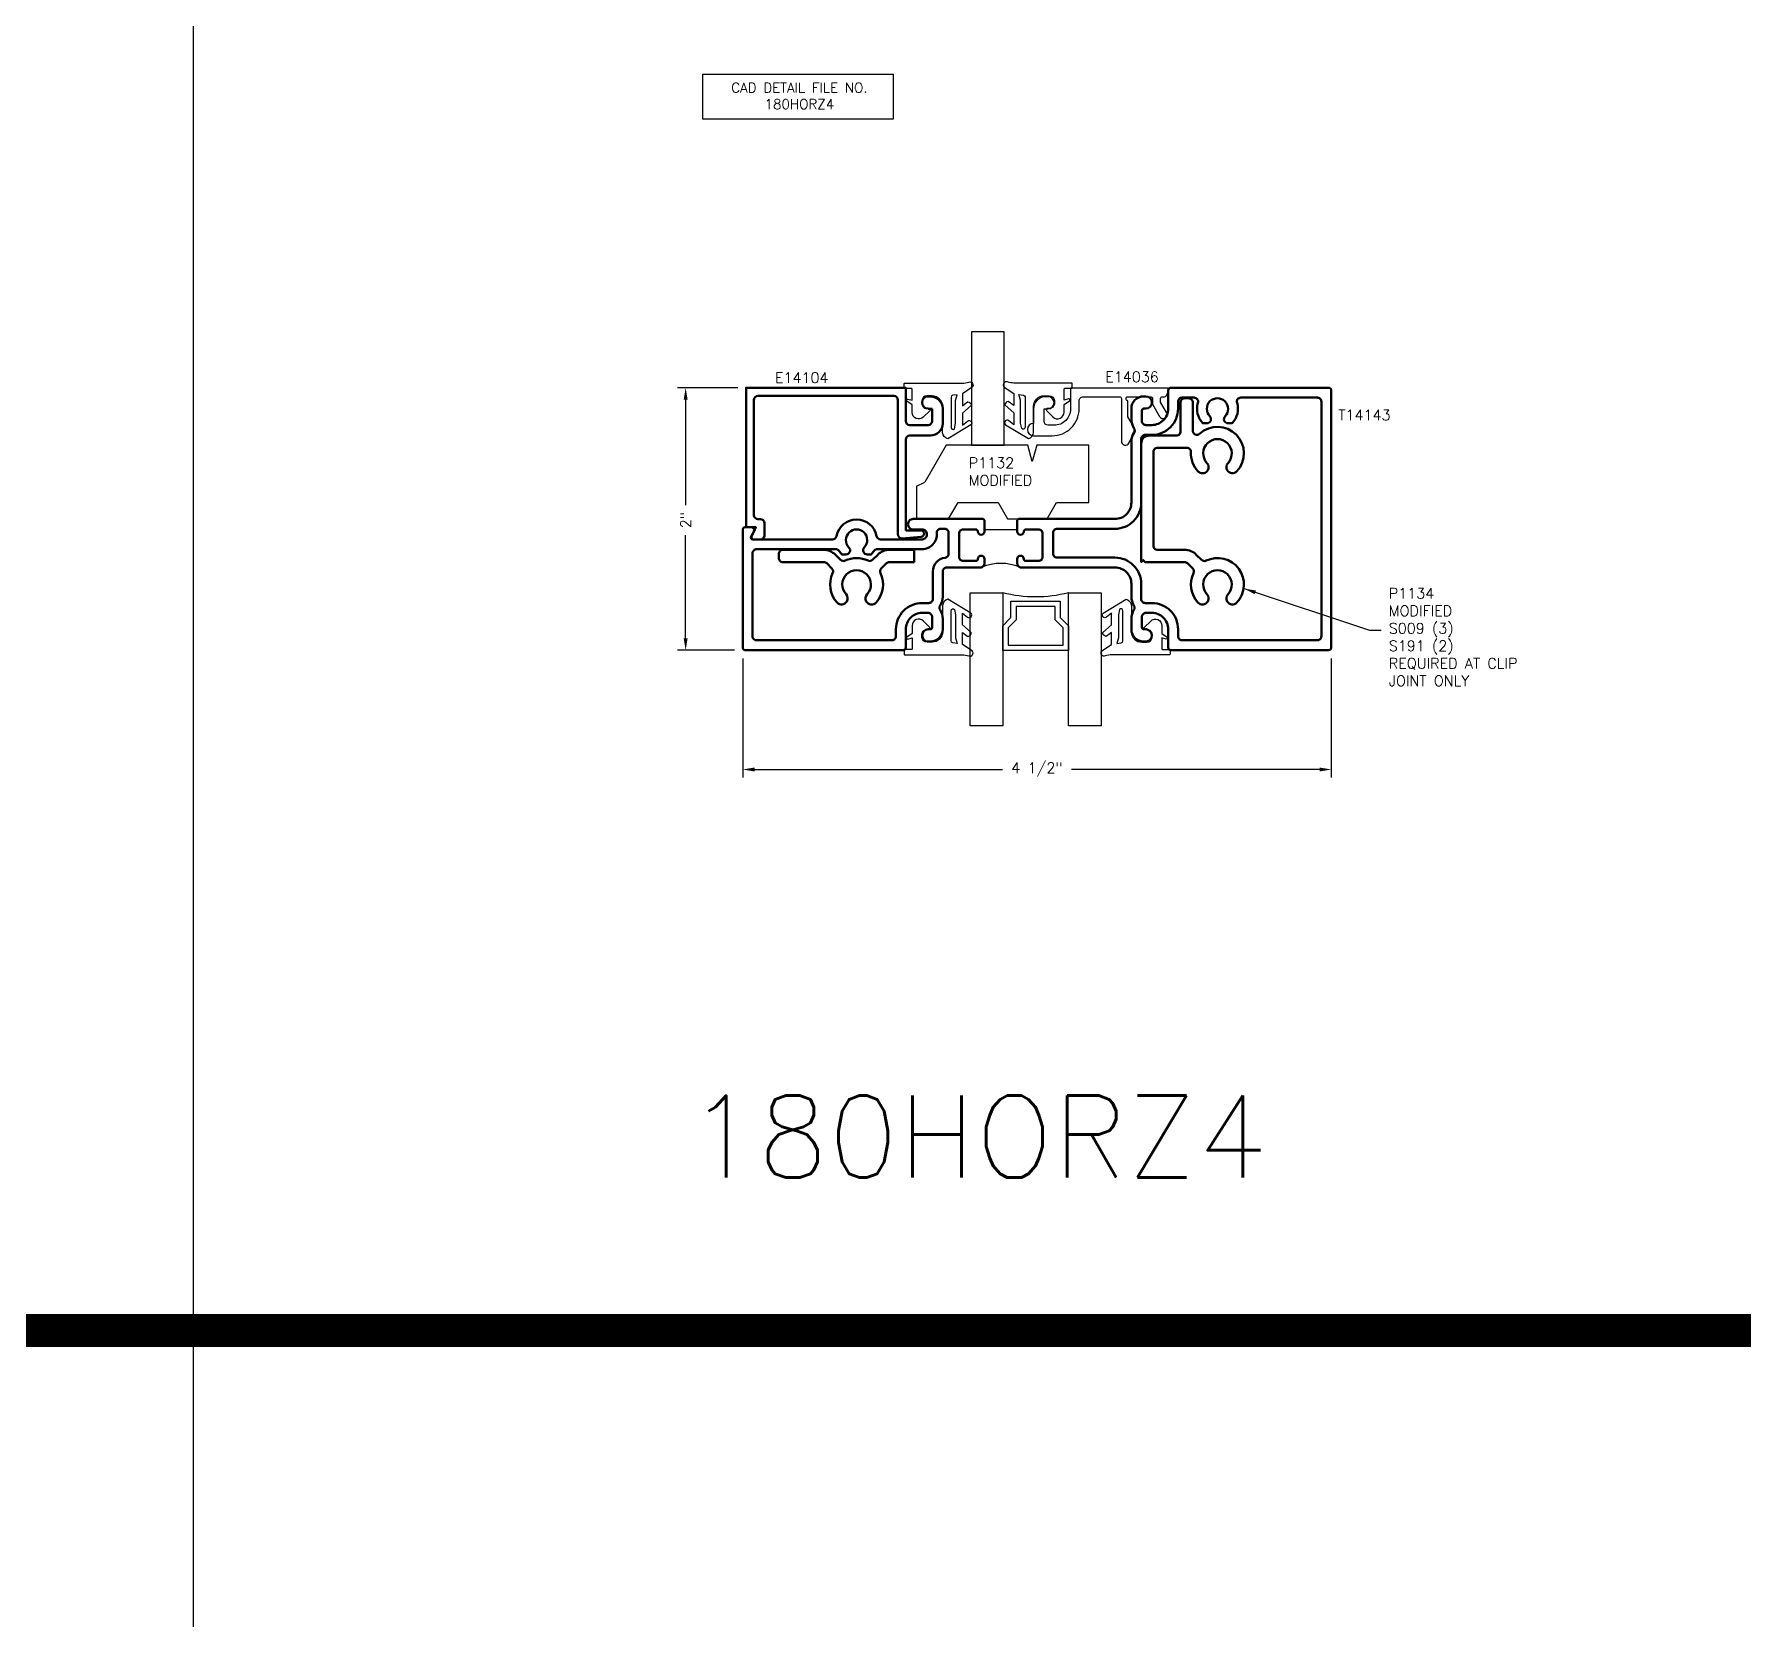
# Model space of a CAD drawing. Extents: x 0 to 152, y -15 to 75.
# Drawn here: x 76.07 to 89.09, y 42.68 to 54.76 of the extents above; entities that cross this region are included whole.
import ezdxf

# ---------------------------------------------------------------- set-up
doc = ezdxf.new("R2010")
doc.units = 0
doc.header["$MEASUREMENT"] = 0
doc.header["$PDMODE"] = 3
doc.layers.get('DEFPOINTS').update_dxf_attribs({"linetype": 'CONTINUOUS'})
for name, color, linetype in [('R-ANNO-DIMS', 3, 'CONTINUOUS'), ('R-ANNO-TEXT', 6, 'CONTINUOUS'), ('R-Det1', 4, 'CONTINUOUS'), ('R-Det2', 2, 'CONTINUOUS'), ('R-DET3', 5, 'CONTINUOUS'), ('R-OTLN', 1, 'CONTINUOUS'), ('R-PAT1', 5, 'CONTINUOUS'), ('TITLE', 7, 'CONTINUOUS')]:
    doc.layers.add(name, color=color, linetype=linetype)
doc.styles.get("Standard").update_dxf_attribs({"font": 'simplex'})
doc.dimstyles.new('1X', dxfattribs={"dimtxt": 0.08, "dimasz": 0.09, "dimexe": 0.0625, "dimexo": 0.0625, "dimgap": 0.062, "dimtad": 0, "dimdec": 5, "dimzin": 4, "dimdsep": 46, "dimlunit": 5, "dimtxsty": 'Standard', "dimcen": 0, "dimclrd": 256, "dimclre": 256, "dimclrt": 256, "dimadec": 0, "dimazin": 1, "dimtfac": 1, "dimtdec": 5, "dimtofl": 0, "dimtmove": 0, "dimatfit": 3, "dimfxl": 1, "dimfrac": 2, "dimtolj": 1, "dimtzin": 4, "dimarcsym": 0})

# ---------------------------------------------------------------- blocks, each defined once
blk = doc.blocks.new('*D31')
at = {"layer": 'DEFPOINTS', "color": 0}
for p in [(81.47, 50.065), (85.955, 50.065), (85.955, 49.155)]:
    blk.add_point(p, dxfattribs=at)
at = {"layer": 'R-ANNO-DIMS', "lineweight": -2}
for p, q in [((81.47, 50.002), (81.47, 49.093)), ((85.955, 50.002), (85.955, 49.093)), ((81.56, 49.155), (83.45, 49.155)), ((85.865, 49.155), (83.974, 49.155))]:
    blk.add_line(p, q, dxfattribs=at)
at = {"layer": 'R-ANNO-DIMS'}
for points in [[(81.56, 49.17), (81.56, 49.14), (81.47, 49.155)], [(85.865, 49.17), (85.865, 49.14), (85.955, 49.155)]]:
    blk.add_solid(points, dxfattribs=at)
at = {"layer": 'R-ANNO-DIMS', "insert": (83.712, 49.155), "char_height": 0.08, "attachment_point": 5}
blk.add_mtext('\\A1;4 1/2"', dxfattribs=at)
blk = doc.blocks.new('*D32')
at = {"layer": 'DEFPOINTS', "color": 0}
for p in [(81.495, 52.065), (81.035, 50.065), (81.47, 50.065)]:
    blk.add_point(p, dxfattribs=at)
at = {"layer": 'R-ANNO-DIMS', "lineweight": -2}
for p, q in [((81.433, 52.065), (80.972, 52.065)), ((81.035, 51.975), (81.035, 51.171)), ((81.035, 50.155), (81.035, 50.94)), ((81.407, 50.065), (80.972, 50.065))]:
    blk.add_line(p, q, dxfattribs=at)
at = {"layer": 'R-ANNO-DIMS'}
for points in [[(81.02, 51.975), (81.05, 51.975), (81.035, 52.065)], [(81.02, 50.155), (81.05, 50.155), (81.035, 50.065)]]:
    blk.add_solid(points, dxfattribs=at)
at = {"layer": 'R-ANNO-DIMS', "insert": (81.035, 51.056), "char_height": 0.08, "attachment_point": 5, "rotation": 90}
blk.add_mtext('\\A1;2"', dxfattribs=at)
blk = doc.blocks.new('Mod P1132')
at = {"layer": 'R-Det2'}
for p, q in [((22.477, 36.337), (22.314, 36.055)), ((23.101, 36.337), (22.477, 36.337)), ((23.134, 36.212), (23.101, 36.337)), ((23.168, 36.337), (23.134, 36.212)), ((23.564, 36.337), (23.168, 36.337)), ((23.564, 35.9), (23.564, 36.337)), ((22.252, 36.024), (22.314, 36.055)), ((22.252, 36.024), (22.252, 35.775)), ((22.496, 35.775), (22.569, 35.9)), ((22.569, 35.9), (22.874, 35.9)), ((22.874, 35.9), (22.946, 35.775)), ((23.246, 35.775), (23.318, 35.9)), ((23.318, 35.9), (23.564, 35.9)), ((22.252, 35.775), (22.496, 35.775)), ((22.951, 35.775), (23.246, 35.775))]:
    blk.add_line(p, q, dxfattribs=at)
blk = doc.blocks.new('P1132 mod')
at = {"layer": 'R-Det2'}
blk.add_line((22.946, 35.775), (23.246, 35.775), dxfattribs=at)
at = {"layer": 'R-OTLN'}
blk.add_blockref('Mod P1132', (0, 0), dxfattribs=at)
blk = doc.blocks.new('E14104')
at = {"layer": 'R-Det1', "lineweight": 50}
for p, q in [((98.234, 51.861), (98.234, 50.983)), ((99.3, 51.892), (98.265, 51.892)), ((99.331, 50.837), (99.331, 51.861)), ((99.562, 51.888), (99.579, 51.888)), ((99.562, 51.888), (99.579, 51.888)), ((99.562, 51.795), (99.592, 51.795)), ((99.562, 51.795), (99.592, 51.795)), ((99.592, 51.795), (99.592, 51.701)), ((99.592, 51.795), (99.592, 51.701)), ((99.672, 51.795), (99.672, 51.683)), ((99.672, 51.795), (99.672, 51.683)), ((99.391, 51.559), (99.391, 50.867)), ((99.561, 51.67), (99.422, 51.67)), ((99.561, 51.67), (99.422, 51.67)), ((99.579, 51.59), (99.422, 51.59)), ((99.579, 51.59), (99.422, 51.59)), ((98.264, 50.953), (98.283, 50.953)), ((98.314, 50.891), (98.314, 50.922)), ((98.231, 50.798), (98.284, 50.798)), ((98.314, 50.828), (98.314, 50.891)), ((99.364, 50.806), (99.507, 50.817)), ((99.505, 50.867), (99.391, 50.867))]:
    blk.add_line(p, q, dxfattribs=at)
blk.add_lwpolyline([(98.216, 50.821), (98.249, 50.891), (98.174, 50.891), (98.174, 51.954), (99.391, 51.954), (99.391, 51.701)], dxfattribs=at)
for centre, radius, start, end in [((98.265, 51.861), 0.031, 90, 180), ((99.3, 51.861), 0.031, 0, 90), ((99.562, 51.842), 0.0465, 90, 270), ((99.562, 51.842), 0.0465, 90, 270), ((99.579, 51.795), 0.093, 0.023, 89.977), ((99.579, 51.795), 0.093, 0.023, 89.977), ((99.422, 51.701), 0.0311, 180.1282, 269.8718), ((99.422, 51.701), 0.0311, 180.1282, 269.8718), ((99.561, 51.701), 0.031, 270, 0), ((99.561, 51.701), 0.031, 270, 0), ((99.422, 51.559), 0.031, 90, 180), ((99.422, 51.559), 0.031, 90, 180), ((99.579, 51.683), 0.093, 270, 0), ((99.579, 51.683), 0.093, 270, 0), ((98.264, 50.983), 0.03, 180, 270), ((98.283, 50.922), 0.031, 0, 90), ((98.231, 50.814), 0.016, 155.4769, 270), ((98.284, 50.828), 0.03, 270, 0), ((99.362, 50.837), 0.031, 180, 274.4916), ((99.505, 50.842), 0.025, 274.492, 89.9977)]:
    blk.add_arc(centre, radius, start, end, dxfattribs=at)
blk = doc.blocks.new('P2728 gasket')
at = {"layer": 'R-Det2'}
blk.add_lwpolyline([(86.461, 33.362), (86.567, 33.537, 0.301952), (86.52, 33.577), (86.32, 33.577, -0.414214), (86.24, 33.657), (86.24, 33.695, -0.388879), (86.276, 33.735), (86.292, 33.736, -0.440011), (86.336, 33.696), (86.336, 33.682, 0.668179), (86.353, 33.675), (86.401, 33.724, 0.668179), (86.366, 33.809), (86.307, 33.809), (86.279, 33.849, 0.836323), (86.264, 33.842), (86.273, 33.809), (86.189, 33.809, -0.414214), (86.183, 33.815), (86.183, 33.865, 0.414214), (86.177, 33.871), (86.149, 33.871, 0.414214), (86.143, 33.865), (86.143, 33.427, -0.083245), (86.135, 33.378), (86.135, 33.378)], format="xyb", dxfattribs=at)
at = {"layer": 'R-Det2', "lineweight": 25}
blk.add_lwpolyline([(86.235, 33.499, -0.372312), (86.249, 33.512), (86.48, 33.512, -0.668179), (86.49, 33.486), (86.448, 33.478), (86.274, 33.478), (86.23, 33.465)], format="xyb", close=True, dxfattribs=at)
at = {"layer": 'R-Det2'}
for points in [[(86.174, 33.352), (86.223, 33.426), (86.314, 33.426), (86.283, 33.384)], [(86.313, 33.359), (86.371, 33.426), (86.462, 33.426), (86.431, 33.388)]]:
    blk.add_lwpolyline(points, dxfattribs=at)
at = {"layer": 'R-Det2', "ltscale": 0.1}
for centre, radius, start, end in [((86.157, 33.369), 0.0237, 157.7655, 314.5007), ((86.313, 33.388), 0.0297, 188.4603, 270), ((86.446, 33.375), 0.0199, 139.7022, 319.7022)]:
    blk.add_arc(centre, radius, start, end, dxfattribs=at)

msp = doc.modelspace()

# ---------------------------------------------------------------- linework, layer by layer
at = {"layer": 'R-ANNO-TEXT'}
msp.add_lwpolyline([(81.1652423, 54.4547799), (82.6167223, 54.4547799), (82.6167223, 54.1127171), (81.1652423, 54.1127171)], close=True, dxfattribs=at)
at = {"layer": 'R-Det1'}
msp.add_lwpolyline([(83.8105424, 51.6986353), (83.8285424, 51.6986353, 0.4142135624), (84.0335424, 51.9036353), (84.0335424, 51.9656353, -0.4142135624), (84.0645424, 51.9966353), (84.3405424, 51.9966353, -0.4142135624), (84.3555424, 51.9816353), (84.3555424, 51.6581353, 0.7660915713), (84.4133424, 51.6426353), (84.4585424, 51.7209353, 0.2613254343), (84.4579424, 51.7530353), (84.4055424, 51.8438353), (84.4055424, 51.9656353, -0.4133333333), (84.3905424, 51.9806353), (84.3905424, 51.9816353, -0.4133333333), (84.4055424, 51.9966353), (84.5775424, 51.9966353, -0.4142135624), (84.5925424, 51.9816353), (84.5925424, 51.9386353), (84.6458944, 51.8461723, 1), (84.6995944, 51.8771723), (84.6545424, 51.9551834), (84.6545424, 51.9816353, -0.4142135624), (84.6695424, 51.9966353), (84.6836555, 51.9966353, 0.2678077575), (84.6966419, 52.0041284), (84.7125424, 52.0316353), (84.7125424, 52.0626353), (83.9675424, 52.0626353), (83.9675424, 51.9036353, -0.4142135624), (83.8425424, 51.7786353), (83.7975424, 51.7786353, -0.4129032258), (83.7665424, 51.8096353), (83.7665424, 51.9036353), (83.7960424, 51.9036353, 1), (83.7960424, 51.9966353), (83.7795424, 51.9966353, 0.4150537634), (83.6865424, 51.9036353), (83.6865424, 51.7923353, 1), (83.6865424, 51.6986353), (83.8195424, 51.6986353)], format="xyb", dxfattribs=at)
at = {"layer": 'R-Det2'}
for points in [[(83.2125741, 52.489781), (83.2125741, 51.6271877), (83.4625741, 51.6271877), (83.4625741, 52.489781), (83.2125741, 52.489781)], [(83.9118156, 50.1032304), (83.9118156, 50.2346619), (83.8498156, 50.2966619), (83.8498156, 50.3982304), (83.5538156, 50.3982304), (83.5538156, 50.2966619), (83.4918156, 50.2346619), (83.4918156, 50.1032304), (83.9118156, 50.1032304)]]:
    msp.add_lwpolyline(points, dxfattribs=at)
msp.add_lwpolyline([(83.9518156, 50.5012305), (84.2018156, 50.5012304), (84.2018156, 49.4871467), (83.9518156, 49.4871467), (83.9518156, 50.0632304), (83.4518156, 50.0632304), (83.4518156, 49.4871467), (83.2018156, 49.4871467), (83.2018156, 50.5012304), (83.4518156, 50.5012304), (83.4518156, 50.0632304), (83.4518156, 50.2512304), (83.5138156, 50.3132304), (83.5138156, 50.4382304), (83.8898156, 50.4382304), (83.8898156, 50.3132304), (83.9518156, 50.2512304), (83.9518156, 50.0632304), (83.9518156, 50.5012304, -0.1233101835), (83.4518156, 50.5012304, 0.8755579354)], format="xyb", dxfattribs=at)
at = {"layer": 'R-DET3', "lineweight": 50}
for points in [[(84.5065413, 51.6387758), (84.5065413, 50.7357897), (84.5215119, 50.7507603), (84.5365119, 50.7357603), (84.8379338, 50.7357603, -0.1989123674), (84.8598541, 50.7266806), (84.8992809, 50.6872538, -0.3180460654), (84.9053239, 50.6519524, 0.3065542285), (84.9388455, 50.4280295, 0.5062303828), (85.013344, 50.4362544, 0.3278181232), (85.0073022, 50.4909794, -2.2780811719), (85.1677705, 50.4909794, 0.3278181232), (85.1617286, 50.4362544, 0.5062303828), (85.2362272, 50.4280295, 0.8256018173), (85.0003433, 50.7469717, -0.3180460654), (84.9650418, 50.7530147), (84.925615, 50.7924415, 0.1989123674), (84.8379338, 50.8287603), (84.6305403, 50.8287603, -0.4142135624), (84.5995403, 50.8597603), (84.5995403, 51.5764237, -0.4142135624), (84.6305403, 51.6074237), (84.8548285, 51.6074237, -0.4289597164), (84.8857896, 51.5748718, 0.2010444958), (84.9388455, 51.4280295, 0.0616447566), (84.9475513, 51.4206348, 0.4311315419), (85.013344, 51.4362544, 0.3278181232), (85.0073022, 51.4909794, -2.2780811719), (85.1677705, 51.4909794, 0.3278181232), (85.1617286, 51.4362544, 0.5062303828), (85.2362272, 51.4280295, 0.956981471), (84.9514247, 51.7140163, -0.6516590583), (84.8995363, 51.736922), (84.8995363, 51.9537593, 0.4142135624), (84.8685363, 51.9847593), (84.8375363, 51.9847593, 0.4142135624), (84.8065363, 51.9537593), (84.8065363, 51.7314237, -0.4142135624), (84.7755363, 51.7004237), (84.5685403, 51.7004237, 0.4125511002)], [(82.5257917, 50.6872538), (82.5652186, 50.7266806, -0.1989123674), (82.5871389, 50.7357603), (82.7759263, 50.7357603), (82.7759263, 50.8287603), (82.5875531, 50.8287603, 0.1989123674), (82.4991647, 50.7921487), (82.4600308, 50.7530147, -0.3180460654), (82.4247294, 50.7469717, 0.2269397181), (82.2503433, 50.7469717, -0.3180460654), (82.2150418, 50.7530147), (82.1758979, 50.7921587, 0.1989123674), (82.0875096, 50.8287703), (81.7755363, 50.8287703, 0.4142135624), (81.7445363, 50.7977703), (81.7445363, 50.7667703, 0.4142135624), (81.7755363, 50.7357703), (82.0879238, 50.7357703, -0.1989123674), (82.1098441, 50.7266906), (82.1492809, 50.6872538, -0.3180460654), (82.1553239, 50.6519524, 0.3065542285), (82.1888455, 50.4280295, 0.5062303828), (82.263344, 50.4362544, 0.3278181232), (82.2573022, 50.4909794, -2.2780811719), (82.4177705, 50.4909794, 0.3278181232), (82.4117286, 50.4362544, 0.5062303828), (82.4862272, 50.4280295, 0.3065542285), (82.5197488, 50.6519524, -0.3180460654)]]:
    msp.add_lwpolyline(points, format="xyb", close=True, dxfattribs=at)
at = {"layer": 'R-OTLN', "lineweight": 50}
for points in [[(83.5620464, 50.9697593, 0.4142135624), (83.5870464, 50.9447593, 0.4142135624), (83.6120464, 50.9697593, -0.4142135624), (83.6270464, 50.9847593), (83.7240464, 50.9847593, -0.4142135624), (83.7550464, 50.9537593), (83.7550464, 50.7757593, -0.4142135624), (83.7240464, 50.7447593), (83.6270464, 50.7447593, -0.4142135624), (83.6120464, 50.7597593, 0.4142135624), (83.5870464, 50.7847593, 0.4142135624), (83.5620464, 50.7597593), (83.5620464, 50.7257593, 0.4142135624), (83.5930464, 50.6947593), (84.3065414, 50.6947593, -0.4142135624), (84.4315414, 50.5697593), (84.4315414, 50.4723655, 0.1433240595), (84.4512645, 50.4049727, -0.2926598756), (84.4512645, 50.3715459, 0.1433240595), (84.4315414, 50.3041531), (84.4315414, 50.2237592, 0.4142132454), (84.5245424, 50.1307583), (84.5470424, 50.1307593, 0.8637118889), (84.5470424, 50.2237593), (84.5265408, 50.2237601, -0.4142026818), (84.5115414, 50.2387601), (84.5115414, 50.3177593, -0.4142135624), (84.5425414, 50.3487593), (84.5875424, 50.3487593, -0.4142135624), (84.7125424, 50.2237593), (84.7125424, 50.0847593, 0.4142135624), (84.7325424, 50.0647593), (85.9345424, 50.0647593, 0.4142135624), (85.9545424, 50.0847593), (85.9545424, 52.0447593, 0.4142135624), (85.9345424, 52.0647593), (84.7325424, 52.0647593, 0.4142135624), (84.7125424, 52.0447593), (84.7125424, 51.9057593, -0.4142135624), (84.5875424, 51.7807593), (84.5425414, 51.7807593, -0.4142135624), (84.5115414, 51.8117593), (84.5115414, 51.8907583, -0.4142135624), (84.5265414, 51.9057583), (84.5410424, 51.9057583, 1), (84.5410424, 51.9987583), (84.5245424, 51.9987593, 0.4142198612), (84.4315414, 51.9057583), (84.4315414, 51.8253655, 0.1433240595), (84.4512645, 51.7579727, -0.2926598756), (84.4512645, 51.7245459, 0.1433240595), (84.4315414, 51.6571531), (84.4315414, 51.1897593, -0.4142135624), (84.3065414, 51.0647593), (83.5720464, 51.0647593), (83.5620464, 51.0547593)], [(84.7875424, 50.2237593, 0.4142135624), (84.5875424, 50.4237593), (84.5375414, 50.4237593, -0.4142135624), (84.5065414, 50.4547593), (84.5065414, 50.5697593, 0.4142135624), (84.3065414, 50.7697593), (83.8661464, 50.7697593, -0.4142135624), (83.8351464, 50.8007593), (83.8351464, 50.9587593, -0.4142135624), (83.8661464, 50.9897593), (84.3065414, 50.9897593, 0.4142135624), (84.5065414, 51.1897593), (84.5065414, 51.6747593, -0.4142135624), (84.5375414, 51.7057593), (84.5875424, 51.7057593, 0.4142135624), (84.7875424, 51.9057593), (84.7875424, 51.9587593, -0.4142135624), (84.8185424, 51.9897593), (84.9088135, 51.9897593, -0.5046141751), (84.9384424, 51.9496417, 0.2746427098), (84.9759404, 51.7947593), (85.0071682, 51.7947593, 0.6627717165), (85.0294147, 51.8473486, -2.3639448585), (85.1456701, 51.8473486, 0.6627717165), (85.1679165, 51.7947593), (85.1991443, 51.7947593, 0.2746427098), (85.2366424, 51.9496417, -0.5046141751), (85.2662712, 51.9897593), (85.8485424, 51.9897593, -0.4142135624), (85.8795424, 51.9587593), (85.8795424, 50.1707593, -0.4142135624), (85.8485424, 50.1397593), (84.8185424, 50.1397593, -0.4142135624), (84.7875424, 50.1707593)], [(83.3120464, 50.9697593), (83.3120464, 51.0547593), (83.3020464, 51.0647593), (82.7689264, 51.0647593, 0.4142135624), (82.7289264, 51.0247593, 0.4142135624), (82.7689264, 50.9847593), (82.8369264, 50.9847593, -0.4142135624), (82.8739264, 50.9477593), (82.8739264, 50.9462603, -0.4142135624), (82.8369264, 50.9092603), (82.5209296, 50.9092603, -0.3577911887), (82.4905255, 50.9342109, 0.8206356711), (82.1845472, 50.9342109, -0.3577911887), (82.1541432, 50.9092603), (81.5463774, 50.9092603, -0.5773640241), (81.5333864, 50.9317603), (81.5625424, 50.9822593), (81.5425424, 51.0022603), (81.4895424, 51.0022603, 0.4142135624), (81.4695424, 50.9822603), (81.4695424, 50.0847593, 0.4142135624), (81.4895424, 50.0647593), (82.6925424, 50.0647593, 0.4142135624), (82.7125424, 50.0847593), (82.7125424, 50.2237593, -0.4142135624), (82.8375424, 50.3487593), (82.8825434, 50.3487593, -0.4142135624), (82.9135434, 50.3177593), (82.9135434, 50.2387593, -0.4142135624), (82.8985434, 50.2237593), (82.8840424, 50.2237593, 1), (82.8840424, 50.1307593), (82.9005434, 50.1307593, 0.4142135624), (82.9935434, 50.2237593), (82.9935434, 50.3041531, 0.1433240595), (82.9738202, 50.3715459, -0.2926598756), (82.9738202, 50.4049727, 0.1433240595), (82.9935434, 50.4723655), (82.9935434, 50.6637593, -0.4142135624), (83.0245434, 50.6947593), (83.2810464, 50.6947593, 0.4142135624), (83.3120464, 50.7257593), (83.3120464, 50.7597593, 0.4142135624), (83.2870464, 50.7847593, 0.4142135624), (83.2620464, 50.7597593, -0.4142135624), (83.2470464, 50.7447593), (83.1500464, 50.7447593, -0.4142135624), (83.1190464, 50.7757593), (83.1190464, 50.9537593, -0.4142135624), (83.1500464, 50.9847593), (83.2470464, 50.9847593, -0.4142135624), (83.2620464, 50.9697593, 0.4142135624), (83.2870464, 50.9447593, 0.4142135624), (83.3120464, 50.9697593)], [(82.3959362, 50.8476597, 0.6757771741), (82.4185364, 50.7947593), (82.4491098, 50.7947593, 0.0516171452), (82.4690728, 50.8199236, -0.2562196458), (82.4952134, 50.8342603), (82.8429264, 50.8342603), (82.8369264, 50.8342603, 0.4400853749), (82.9484977, 50.9560497, -0.4400853749), (82.9793791, 50.9897593), (83.0081464, 50.9897593, -0.4142135624), (83.0391464, 50.9587593), (83.0391464, 50.7997745, -0.3794949899), (83.0118566, 50.7689973, 0.3794949899), (82.9185434, 50.6637593), (82.9185434, 50.4547593, -0.4142135624), (82.8875434, 50.4237593), (82.8375424, 50.4237593, 0.4142135624), (82.6375424, 50.2237593), (82.6375424, 50.1707593, -0.4142135624), (82.6065424, 50.1397593), (81.5755424, 50.1397593, -0.4142135624), (81.5445424, 50.1707593), (81.5445424, 50.8032603, -0.4142135624), (81.5755424, 50.8342603), (82.1798593, 50.8342603, -0.2562196458), (82.206, 50.8199236, 0.0516171452), (82.2259629, 50.7947593), (82.2565364, 50.7947593, 0.6757771741), (82.2791365, 50.8476597, -2.3476027329)]]:
    msp.add_lwpolyline(points, format="xyb", close=True, dxfattribs=at)
at = {"layer": 'R-PAT1'}
msp.add_lwpolyline([(83.7500464, 50.9697593), (83.7500464, 50.7597593, -0.4142135624), (83.7350464, 50.7447593), (83.6270464, 50.7447593, -0.4142135624), (83.6120464, 50.7597593, 0.4142135624), (83.5870464, 50.7847593, 0.4142135624), (83.5620464, 50.7597593), (83.5620464, 50.7257593, 0.3026074371), (83.5811057, 50.6971513, 0.2003205128), (83.2929871, 50.6971513, 0.3026074371), (83.3120464, 50.7257593), (83.3120464, 50.7597593, 0.4142135624), (83.2870464, 50.7847593, 0.4142135624), (83.2620464, 50.7597593, -0.4142135624), (83.2470464, 50.7447593), (83.1390464, 50.7447593, -0.4142135624), (83.1240464, 50.7597593), (83.1240464, 50.9697593, -0.4142135624), (83.1390464, 50.9847593), (83.2470464, 50.9847593, -0.4142135624), (83.2620464, 50.9697593, 0.4142135624), (83.2870464, 50.9447593, 0.4142135624), (83.3120464, 50.9697593), (83.3120464, 50.9847593), (83.5620464, 50.9847593), (83.5620464, 50.9697593, 0.4142135624), (83.5870464, 50.9447593, 0.4142135624), (83.6120464, 50.9697593, -0.4142135624), (83.6270464, 50.9847593), (83.7350464, 50.9847593, -0.4142135624)], format="xyb", close=True, dxfattribs=at)
at = {"layer": 'TITLE'}
msp.add_line((77.2822225, 74.8789502), (77.2822225, -0.1210498), dxfattribs=at)
at = {"layer": 'TITLE', "const_width": 0.25}
msp.add_lwpolyline([(0.25, 44.8789502), (138.9080005, 44.8789502)], dxfattribs=at)

# ---------------------------------------------------------------- block references
at = {"layer": 'R-Det1'}
msp.add_blockref('E14104', (-16.6783459, 0.110393), dxfattribs=at)
at = {"layer": 'R-Det2', "xscale": -1}
for p, rotation in [((116.5702019, 138.2421133), 90), ((50.8548778, -36.1143242), 270)]:
    msp.add_blockref('P2728 gasket', p, dxfattribs=dict(at, rotation=rotation))
at = {"layer": 'R-Det2'}
for p, rotation in [((50.1098768, 138.2438223), 270), ((116.5702089, -36.1143242), 89.99999999999999)]:
    msp.add_blockref('P2728 gasket', p, dxfattribs=dict(at, rotation=rotation))
msp.add_blockref('P1132 mod', (60.5426679, 15.2899869), dxfattribs=at)

# ---------------------------------------------------------------- texts
at = {"layer": 'R-ANNO-TEXT', "insert": (81.9019246, 54.3891972), "char_height": 0.075, "width": 1.875, "attachment_point": 2}
msp.add_mtext('CAD DETAIL FILE NO.\\P180HORZ4', dxfattribs=at)
at = {"layer": 'R-ANNO-TEXT', "char_height": 0.08}
for s, insert, attachment_point in [('E14104', (82.1234268, 52.1413718), 6), ('E14036', (84.2324517, 52.1477976), 4), ('T14143', (86.0084716, 51.8574964), 4), ('P1132\\PMODIFIED', (83.1919557, 51.4261581), 4), ('P1134\\PMODIFIED\\PS009 (3)\\PS191 (2)\\PREQUIRED AT CLIP \\PJOINT ONLY', (86.3929848, 50.1640454), 4)]:
    msp.add_mtext(s, dxfattribs=dict(at, insert=insert, attachment_point=attachment_point))
at = {"layer": 'TITLE'}
msp.add_text('180HORZ4', height=0.625, dxfattribs=at).set_placement((81.0485334, 46.0445486))

# ---------------------------------------------------------------- dimensions: what is measured, and where the dimension line sits
at = {"layer": 'R-ANNO-DIMS'}
dim = msp.add_linear_dim(base=(81.03489, 50.0647593), p1=(81.4953831, 52.0647603), p2=(81.4695423, 50.0647593), angle=90, dimstyle='1X', override={"dimpost": '"'}, dxfattribs=at)
dim.commit()
dim.dimension.update_dxf_attribs({"geometry": '*D32', "text_midpoint": (81.03489, 51.0557997), "dimtype": 160})
dim = msp.add_linear_dim(base=(85.9545424, 49.1553401), p1=(81.4695424, 50.0647593), p2=(85.9545424, 50.0647593), dimstyle='1X', override={"dimpost": '"'}, dxfattribs=at)
dim.commit()
dim.dimension.update_dxf_attribs({"geometry": '*D31', "text_midpoint": (83.7120424, 49.1553401)})

# ---------------------------------------------------------------- leaders
at = {"layer": 'R-ANNO-TEXT', "annotation_type": 0, "has_hookline": 1, "hookline_direction": 0}
msp.add_leader([(85.2904583, 50.5337779), (86.2447183, 50.216454), (86.3347183, 50.216454)], dimstyle='1X', dxfattribs=at)

doc.saveas('drawing.dxf')
